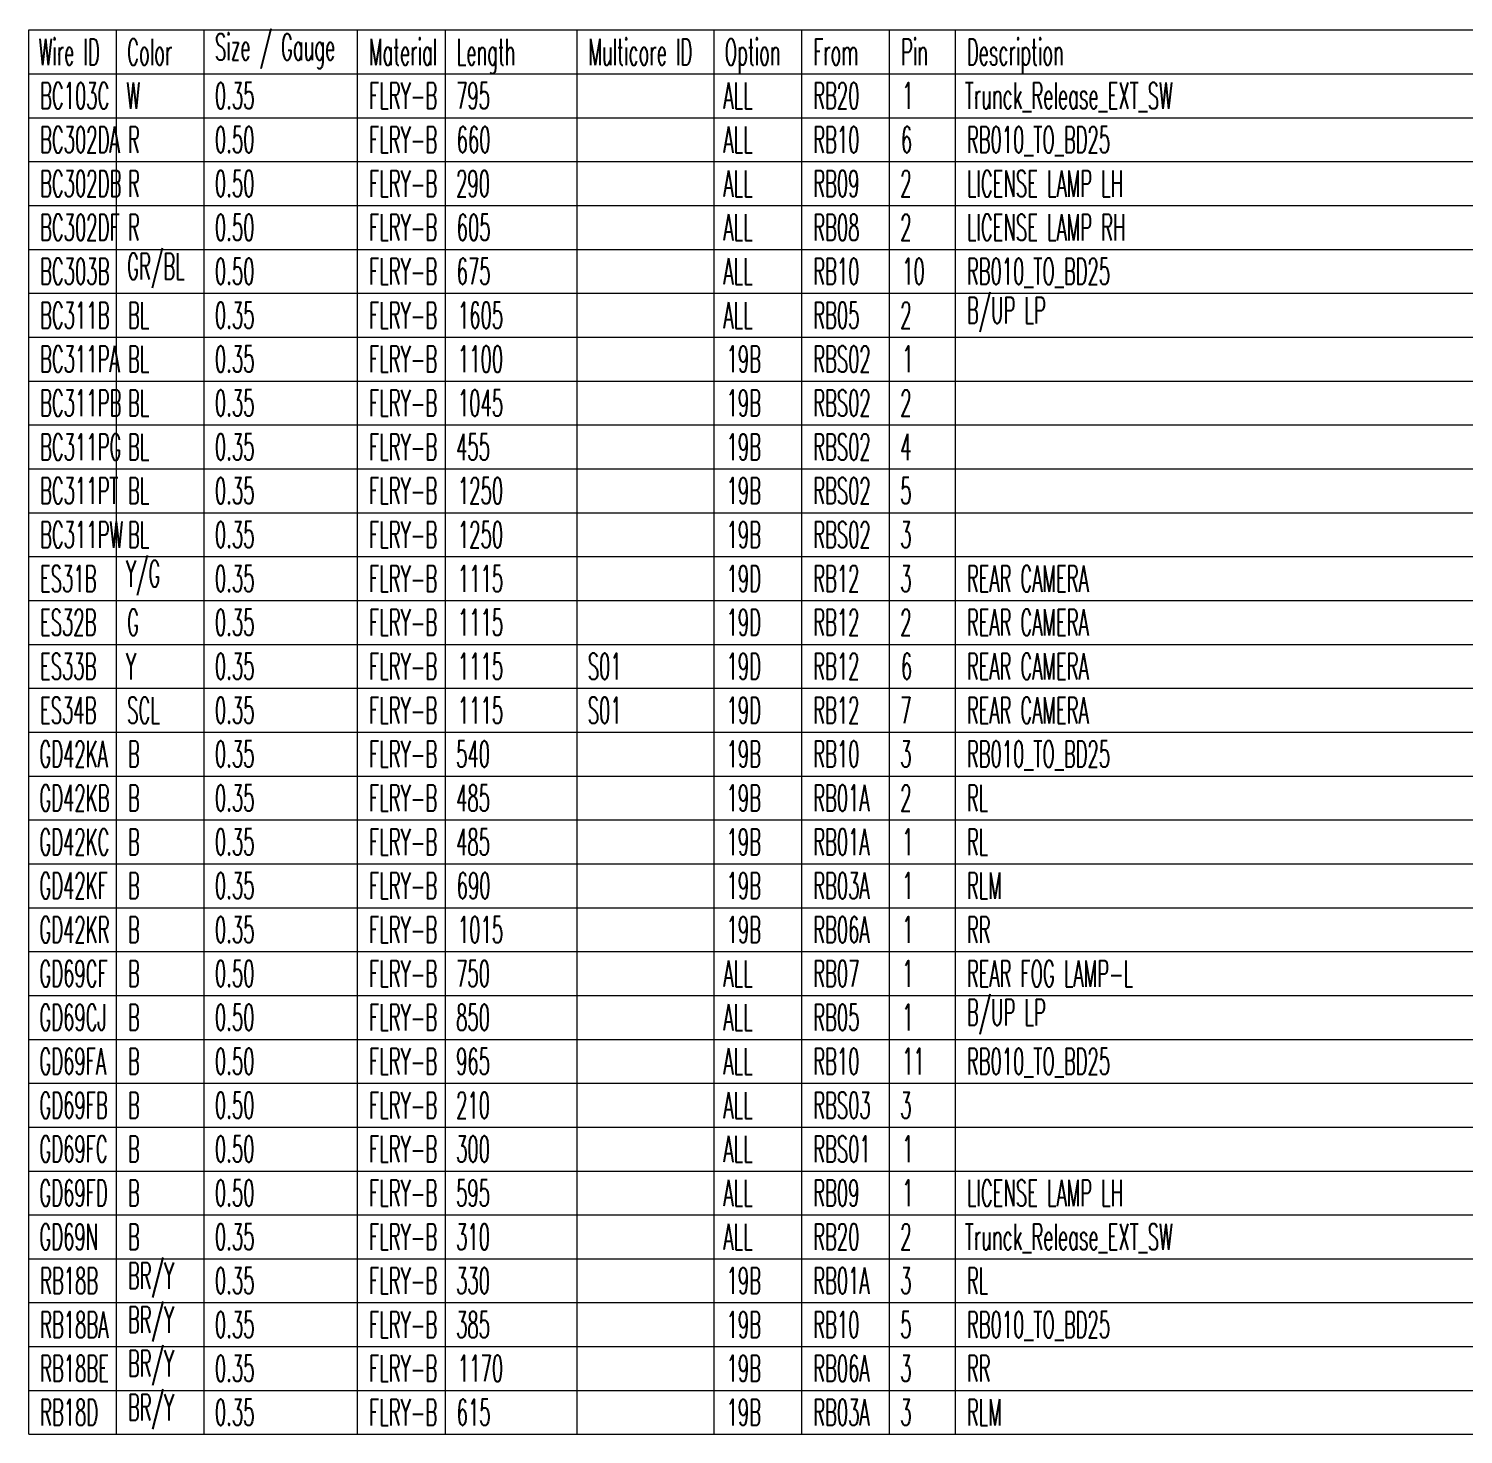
# Model space of a CAD drawing. Header units: inches. Extents: x 47316 to 59086, y 3141 to 11743.
# Drawn here: x 51996.1 to 52159.5, y 3683.9 to 3844 of the extents above; entities that cross this region are included whole.
import ezdxf

# ---------------------------------------------------------------- set-up
doc = ezdxf.new("R2010")
doc.units = ezdxf.units.IN
doc.header["$MEASUREMENT"] = 0
doc.styles.get("Standard").update_dxf_attribs({"font": ''})
doc.styles.get('Standard').set_extended_font_data('SimSun')

msp = doc.modelspace()

# ---------------------------------------------------------------- linework, layer by layer
at = {"color": 102, "linetype": 'Continuous', "lineweight": 15}
for p, q in [((51996.05, 3683.9), (51996.05, 3843.9)), ((51996.05, 3843.9), (52322.9, 3843.9)), ((52006.05, 3683.9), (52006.05, 3843.9)), ((52016.05, 3683.9), (52016.05, 3843.9)), ((52033.52, 3683.9), (52033.52, 3843.9)), ((52043.52, 3683.9), (52043.52, 3843.9)), ((52058.52, 3683.9), (52058.52, 3843.9)), ((52074.12, 3683.9), (52074.12, 3843.9)), ((52084.12, 3683.9), (52084.12, 3843.9)), ((52094.12, 3683.9), (52094.12, 3843.9)), ((52101.62, 3683.9), (52101.62, 3843.9)), ((51996.05, 3838.9), (52322.9, 3838.9)), ((51996.05, 3833.9), (52322.9, 3833.9)), ((51996.05, 3828.9), (52322.9, 3828.9)), ((51996.05, 3823.9), (52322.9, 3823.9)), ((51996.05, 3818.9), (52322.9, 3818.9)), ((51996.05, 3813.9), (52322.9, 3813.9)), ((51996.05, 3808.9), (52322.9, 3808.9)), ((51996.05, 3803.9), (52322.9, 3803.9)), ((51996.05, 3798.9), (52322.9, 3798.9)), ((51996.05, 3793.9), (52322.9, 3793.9)), ((51996.05, 3788.9), (52322.9, 3788.9)), ((51996.05, 3783.9), (52322.9, 3783.9)), ((51996.05, 3778.9), (52322.9, 3778.9)), ((51996.05, 3773.9), (52322.9, 3773.9)), ((51996.05, 3768.9), (52322.9, 3768.9)), ((51996.05, 3763.9), (52322.9, 3763.9)), ((51996.05, 3758.9), (52322.9, 3758.9)), ((51996.05, 3753.9), (52322.9, 3753.9)), ((51996.05, 3748.9), (52322.9, 3748.9)), ((51996.05, 3743.9), (52322.9, 3743.9)), ((51996.05, 3738.9), (52322.9, 3738.9)), ((51996.05, 3733.9), (52322.9, 3733.9)), ((51996.05, 3728.9), (52322.9, 3728.9)), ((51996.05, 3723.9), (52322.9, 3723.9)), ((51996.05, 3718.9), (52322.9, 3718.9)), ((51996.05, 3713.9), (52322.9, 3713.9)), ((51996.05, 3708.9), (52322.9, 3708.9)), ((51996.05, 3703.9), (52322.9, 3703.9)), ((51996.05, 3698.9), (52322.9, 3698.9)), ((51996.05, 3693.9), (52322.9, 3693.9)), ((51996.05, 3688.9), (52322.9, 3688.9)), ((51996.05, 3683.9), (52322.9, 3683.9))]:
    msp.add_line(p, q, dxfattribs=at)

# ---------------------------------------------------------------- texts
at = {"color": 140, "linetype": 'Continuous', "lineweight": 15, "char_height": 3, "attachment_point": 1}
for s, insert, width in [('\\Fromans.shx;\\W0.5000000000;\\T1.0000000000;\\o\\lSize / Gauge', (52017.27, 3843.47), 15.9286), ('\\Fromans.shx;\\W0.5000000000;\\T1.0000000000;\\o\\lWire ID', (51997.19, 3842.9), 8.0714), ('\\Fromans.shx;\\W0.5000000000;\\T1.0000000000;\\o\\lColor', (52007.27, 3842.9), 5.7143), ('\\Fromans.shx;\\W0.5000000000;\\T1.0000000000;\\o\\lMaterial', (52034.81, 3842.9), 8.6429), ('\\Fromans.shx;\\W0.5000000000;\\T1.0000000000;\\o\\lLength', (52044.81, 3842.9), 7.4286), ('\\Fromans.shx;\\W0.5000000000;\\T1.0000000000;\\o\\lMulticore ID', (52059.81, 3842.9), 13.5), ('\\Fromans.shx;\\W0.5000000000;\\T1.0000000000;\\o\\lOption', (52075.34, 3842.9), 7.0714), ('\\Fromans.shx;\\W0.5000000000;\\T1.0000000000;\\o\\lFrom', (52085.41, 3842.9), 5.7143), ('\\Fromans.shx;\\W0.5000000000;\\T1.0000000000;\\o\\lPin', (52095.41, 3842.9), 3.4286), ('\\Fromans.shx;\\W0.5000000000;\\T1.0000000000;\\o\\lDescription', (52102.91, 3842.9), 12.2857)]:
    msp.add_mtext(s, dxfattribs=dict(at, insert=insert, width=width))
at = {"color": 7, "linetype": 'Continuous', "lineweight": 15, "char_height": 3, "attachment_point": 1}
for s, insert, width in [('\\Fromans.shx;\\W0.5000000000;\\T1.0000000000;\\o\\lBC103C', (51997.34, 3837.9), 8.7857), ('\\Fromans.shx;\\W0.5000000000;\\T1.0000000000;\\o\\lW', (52007.19, 3837.9), 1.7143), ('\\Fromans.shx;\\W0.5000000000;\\T1.0000000000;\\o\\l0.35', (52017.27, 3837.9), 5), ('\\Fromans.shx;\\W0.5000000000;\\T1.0000000000;\\o\\lFLRY-B', (52034.81, 3837.9), 8.6429), ('\\Fromans.shx;\\W0.5000000000;\\T1.0000000000;\\o\\l795', (52044.74, 3837.9), 4.2857), ('\\Fromans.shx;\\W0.5000000000;\\T1.0000000000;\\o\\lALL', (52075.19, 3837.9), 3.7143), ('\\Fromans.shx;\\W0.5000000000;\\T1.0000000000;\\o\\lRB20', (52085.41, 3837.9), 5.8571), ('\\Fromans.shx;\\W0.5000000000;\\T1.0000000000;\\o\\l1', (52095.55, 3837.9), 1.4286), ('\\Fromans.shx;\\W0.5000000000;\\T1.0000000000;\\o\\lTrunck_Release_EXT_SW', (52102.69, 3837.9), 28), ('\\Fromans.shx;\\W0.5000000000;\\T1.0000000000;\\o\\lBC302DA', (51997.34, 3832.9), 10.0714), ('\\Fromans.shx;\\W0.5000000000;\\T1.0000000000;\\o\\lR', (52007.34, 3832.9), 1.5), ('\\Fromans.shx;\\W0.5000000000;\\T1.0000000000;\\o\\l0.50', (52017.27, 3832.9), 5), ('\\Fromans.shx;\\W0.5000000000;\\T1.0000000000;\\o\\lFLRY-B', (52034.81, 3832.9), 8.6429), ('\\Fromans.shx;\\W0.5000000000;\\T1.0000000000;\\o\\l660', (52044.81, 3832.9), 4.2857), ('\\Fromans.shx;\\W0.5000000000;\\T1.0000000000;\\o\\lALL', (52075.19, 3832.9), 3.7143), ('\\Fromans.shx;\\W0.5000000000;\\T1.0000000000;\\o\\lRB10', (52085.41, 3832.9), 5.8571), ('\\Fromans.shx;\\W0.5000000000;\\T1.0000000000;\\o\\l6', (52095.41, 3832.9), 1.4286), ('\\Fromans.shx;\\W0.5000000000;\\T1.0000000000;\\o\\lRB010_TO_BD25', (52102.91, 3832.9), 19.2857), ('\\Fromans.shx;\\W0.5000000000;\\T1.0000000000;\\o\\lBC302DB', (51997.34, 3827.9), 10.2857), ('\\Fromans.shx;\\W0.5000000000;\\T1.0000000000;\\o\\lR', (52007.34, 3827.9), 1.5), ('\\Fromans.shx;\\W0.5000000000;\\T1.0000000000;\\o\\l0.50', (52017.27, 3827.9), 5), ('\\Fromans.shx;\\W0.5000000000;\\T1.0000000000;\\o\\lFLRY-B', (52034.81, 3827.9), 8.6429), ('\\Fromans.shx;\\W0.5000000000;\\T1.0000000000;\\o\\l290', (52044.74, 3827.9), 4.2857), ('\\Fromans.shx;\\W0.5000000000;\\T1.0000000000;\\o\\lALL', (52075.19, 3827.9), 3.7143), ('\\Fromans.shx;\\W0.5000000000;\\T1.0000000000;\\o\\lRB09', (52085.41, 3827.9), 5.8571), ('\\Fromans.shx;\\W0.5000000000;\\T1.0000000000;\\o\\l2', (52095.34, 3827.9), 1.4286), ('\\Fromans.shx;\\W0.5000000000;\\T1.0000000000;\\o\\lLICENSE LAMP LH', (52102.91, 3827.9), 20.5), ('\\Fromans.shx;\\W0.5000000000;\\T1.0000000000;\\o\\lBC302DF', (51997.34, 3822.9), 10.0714), ('\\Fromans.shx;\\W0.5000000000;\\T1.0000000000;\\o\\lR', (52007.34, 3822.9), 1.5), ('\\Fromans.shx;\\W0.5000000000;\\T1.0000000000;\\o\\l0.50', (52017.27, 3822.9), 5), ('\\Fromans.shx;\\W0.5000000000;\\T1.0000000000;\\o\\lFLRY-B', (52034.81, 3822.9), 8.6429), ('\\Fromans.shx;\\W0.5000000000;\\T1.0000000000;\\o\\l605', (52044.81, 3822.9), 4.2857), ('\\Fromans.shx;\\W0.5000000000;\\T1.0000000000;\\o\\lALL', (52075.19, 3822.9), 3.7143), ('\\Fromans.shx;\\W0.5000000000;\\T1.0000000000;\\o\\lRB08', (52085.41, 3822.9), 5.8571), ('\\Fromans.shx;\\W0.5000000000;\\T1.0000000000;\\o\\l2', (52095.34, 3822.9), 1.4286), ('\\Fromans.shx;\\W0.5000000000;\\T1.0000000000;\\o\\lLICENSE LAMP RH', (52102.91, 3822.9), 20.7857), ('\\Fromans.shx;\\W0.5000000000;\\T1.0000000000;\\o\\lBC303B', (51997.34, 3817.9), 8.7857), ('\\Fromans.shx;\\W0.5000000000;\\T1.0000000000;\\o\\lGR/BL', (52007.27, 3818.47), 7.2857), ('\\Fromans.shx;\\W0.5000000000;\\T1.0000000000;\\o\\l0.50', (52017.27, 3817.9), 5), ('\\Fromans.shx;\\W0.5000000000;\\T1.0000000000;\\o\\lFLRY-B', (52034.81, 3817.9), 8.6429), ('\\Fromans.shx;\\W0.5000000000;\\T1.0000000000;\\o\\l675', (52044.81, 3817.9), 4.2857), ('\\Fromans.shx;\\W0.5000000000;\\T1.0000000000;\\o\\lALL', (52075.19, 3817.9), 3.7143), ('\\Fromans.shx;\\W0.5000000000;\\T1.0000000000;\\o\\lRB10', (52085.41, 3817.9), 5.8571), ('\\Fromans.shx;\\W0.5000000000;\\T1.0000000000;\\o\\l10', (52095.55, 3817.9), 2.8571), ('\\Fromans.shx;\\W0.5000000000;\\T1.0000000000;\\o\\lRB010_TO_BD25', (52102.91, 3817.9), 19.2857), ('\\Fromans.shx;\\W0.5000000000;\\T1.0000000000;\\o\\lBC311B', (51997.34, 3812.9), 8.7857), ('\\Fromans.shx;\\W0.5000000000;\\T1.0000000000;\\o\\lBL', (52007.34, 3812.9), 2.7143), ('\\Fromans.shx;\\W0.5000000000;\\T1.0000000000;\\o\\l0.35', (52017.27, 3812.9), 5), ('\\Fromans.shx;\\W0.5000000000;\\T1.0000000000;\\o\\lFLRY-B', (52034.81, 3812.9), 8.6429), ('\\Fromans.shx;\\W0.5000000000;\\T1.0000000000;\\o\\l1605', (52044.95, 3812.9), 5.7143), ('\\Fromans.shx;\\W0.5000000000;\\T1.0000000000;\\o\\lALL', (52075.19, 3812.9), 3.7143), ('\\Fromans.shx;\\W0.5000000000;\\T1.0000000000;\\o\\lRB05', (52085.41, 3812.9), 5.8571), ('\\Fromans.shx;\\W0.5000000000;\\T1.0000000000;\\o\\l2', (52095.34, 3812.9), 1.4286), ('\\Fromans.shx;\\W0.5000000000;\\T1.0000000000;\\o\\lB/UP LP', (52102.91, 3813.47), 10.3571), ('\\Fromans.shx;\\W0.5000000000;\\T1.0000000000;\\o\\lBC311PA', (51997.34, 3807.9), 10.0714), ('\\Fromans.shx;\\W0.5000000000;\\T1.0000000000;\\o\\lBL', (52007.34, 3807.9), 2.7143), ('\\Fromans.shx;\\W0.5000000000;\\T1.0000000000;\\o\\l0.35', (52017.27, 3807.9), 5), ('\\Fromans.shx;\\W0.5000000000;\\T1.0000000000;\\o\\lFLRY-B', (52034.81, 3807.9), 8.6429), ('\\Fromans.shx;\\W0.5000000000;\\T1.0000000000;\\o\\l1100', (52044.95, 3807.9), 5.7143), ('\\Fromans.shx;\\W0.5000000000;\\T1.0000000000;\\o\\l19B', (52075.55, 3807.9), 4.3571), ('\\Fromans.shx;\\W0.5000000000;\\T1.0000000000;\\o\\lRBS02', (52085.41, 3807.9), 7.2857), ('\\Fromans.shx;\\W0.5000000000;\\T1.0000000000;\\o\\l1', (52095.55, 3807.9), 1.4286), ('\\Fromans.shx;\\W0.5000000000;\\T1.0000000000;\\o\\lBC311PB', (51997.34, 3802.9), 10.2857), ('\\Fromans.shx;\\W0.5000000000;\\T1.0000000000;\\o\\lBL', (52007.34, 3802.9), 2.7143), ('\\Fromans.shx;\\W0.5000000000;\\T1.0000000000;\\o\\l0.35', (52017.27, 3802.9), 5), ('\\Fromans.shx;\\W0.5000000000;\\T1.0000000000;\\o\\lFLRY-B', (52034.81, 3802.9), 8.6429), ('\\Fromans.shx;\\W0.5000000000;\\T1.0000000000;\\o\\l1045', (52044.95, 3802.9), 5.7143), ('\\Fromans.shx;\\W0.5000000000;\\T1.0000000000;\\o\\l19B', (52075.55, 3802.9), 4.3571), ('\\Fromans.shx;\\W0.5000000000;\\T1.0000000000;\\o\\lRBS02', (52085.41, 3802.9), 7.2857), ('\\Fromans.shx;\\W0.5000000000;\\T1.0000000000;\\o\\l2', (52095.34, 3802.9), 1.4286), ('\\Fromans.shx;\\W0.5000000000;\\T1.0000000000;\\o\\lBC311PG', (51997.34, 3797.9), 10.2857), ('\\Fromans.shx;\\W0.5000000000;\\T1.0000000000;\\o\\lBL', (52007.34, 3797.9), 2.7143), ('\\Fromans.shx;\\W0.5000000000;\\T1.0000000000;\\o\\l0.35', (52017.27, 3797.9), 5), ('\\Fromans.shx;\\W0.5000000000;\\T1.0000000000;\\o\\lFLRY-B', (52034.81, 3797.9), 8.6429), ('\\Fromans.shx;\\W0.5000000000;\\T1.0000000000;\\o\\l455', (52044.74, 3797.9), 4.2857), ('\\Fromans.shx;\\W0.5000000000;\\T1.0000000000;\\o\\l19B', (52075.55, 3797.9), 4.3571), ('\\Fromans.shx;\\W0.5000000000;\\T1.0000000000;\\o\\lRBS02', (52085.41, 3797.9), 7.2857), ('\\Fromans.shx;\\W0.5000000000;\\T1.0000000000;\\o\\l4', (52095.34, 3797.9), 1.4286), ('\\Fromans.shx;\\W0.5000000000;\\T1.0000000000;\\o\\lBC311PT', (51997.34, 3792.9), 9.9286), ('\\Fromans.shx;\\W0.5000000000;\\T1.0000000000;\\o\\lBL', (52007.34, 3792.9), 2.7143), ('\\Fromans.shx;\\W0.5000000000;\\T1.0000000000;\\o\\l0.35', (52017.27, 3792.9), 5), ('\\Fromans.shx;\\W0.5000000000;\\T1.0000000000;\\o\\lFLRY-B', (52034.81, 3792.9), 8.6429), ('\\Fromans.shx;\\W0.5000000000;\\T1.0000000000;\\o\\l1250', (52044.95, 3792.9), 5.7143), ('\\Fromans.shx;\\W0.5000000000;\\T1.0000000000;\\o\\l19B', (52075.55, 3792.9), 4.3571), ('\\Fromans.shx;\\W0.5000000000;\\T1.0000000000;\\o\\lRBS02', (52085.41, 3792.9), 7.2857), ('\\Fromans.shx;\\W0.5000000000;\\T1.0000000000;\\o\\l5', (52095.34, 3792.9), 1.4286), ('\\Fromans.shx;\\W0.5000000000;\\T1.0000000000;\\o\\lBC311PW', (51997.34, 3787.9), 10.5), ('\\Fromans.shx;\\W0.5000000000;\\T1.0000000000;\\o\\lBL', (52007.34, 3787.9), 2.7143), ('\\Fromans.shx;\\W0.5000000000;\\T1.0000000000;\\o\\l0.35', (52017.27, 3787.9), 5), ('\\Fromans.shx;\\W0.5000000000;\\T1.0000000000;\\o\\lFLRY-B', (52034.81, 3787.9), 8.6429), ('\\Fromans.shx;\\W0.5000000000;\\T1.0000000000;\\o\\l1250', (52044.95, 3787.9), 5.7143), ('\\Fromans.shx;\\W0.5000000000;\\T1.0000000000;\\o\\l19B', (52075.55, 3787.9), 4.3571), ('\\Fromans.shx;\\W0.5000000000;\\T1.0000000000;\\o\\lRBS02', (52085.41, 3787.9), 7.2857), ('\\Fromans.shx;\\W0.5000000000;\\T1.0000000000;\\o\\l3', (52095.34, 3787.9), 1.4286), ('\\Fromans.shx;\\W0.5000000000;\\T1.0000000000;\\o\\lY/G', (52007.12, 3783.47), 4.3571), ('\\Fromans.shx;\\W0.5000000000;\\T1.0000000000;\\o\\lES31B', (51997.34, 3782.9), 7.1429), ('\\Fromans.shx;\\W0.5000000000;\\T1.0000000000;\\o\\l0.35', (52017.27, 3782.9), 5), ('\\Fromans.shx;\\W0.5000000000;\\T1.0000000000;\\o\\lFLRY-B', (52034.81, 3782.9), 8.6429), ('\\Fromans.shx;\\W0.5000000000;\\T1.0000000000;\\o\\l1115', (52044.95, 3782.9), 5.7143), ('\\Fromans.shx;\\W0.5000000000;\\T1.0000000000;\\o\\l19D', (52075.55, 3782.9), 4.3571), ('\\Fromans.shx;\\W0.5000000000;\\T1.0000000000;\\o\\lRB12', (52085.41, 3782.9), 5.8571), ('\\Fromans.shx;\\W0.5000000000;\\T1.0000000000;\\o\\l3', (52095.34, 3782.9), 1.4286), ('\\Fromans.shx;\\W0.5000000000;\\T1.0000000000;\\o\\lREAR CAMERA', (52102.91, 3782.9), 15.7857), ('\\Fromans.shx;\\W0.5000000000;\\T1.0000000000;\\o\\lES32B', (51997.34, 3777.9), 7.1429), ('\\Fromans.shx;\\W0.5000000000;\\T1.0000000000;\\o\\lG', (52007.27, 3777.9), 1.5), ('\\Fromans.shx;\\W0.5000000000;\\T1.0000000000;\\o\\l0.35', (52017.27, 3777.9), 5), ('\\Fromans.shx;\\W0.5000000000;\\T1.0000000000;\\o\\lFLRY-B', (52034.81, 3777.9), 8.6429), ('\\Fromans.shx;\\W0.5000000000;\\T1.0000000000;\\o\\l1115', (52044.95, 3777.9), 5.7143), ('\\Fromans.shx;\\W0.5000000000;\\T1.0000000000;\\o\\l19D', (52075.55, 3777.9), 4.3571), ('\\Fromans.shx;\\W0.5000000000;\\T1.0000000000;\\o\\lRB12', (52085.41, 3777.9), 5.8571), ('\\Fromans.shx;\\W0.5000000000;\\T1.0000000000;\\o\\l2', (52095.34, 3777.9), 1.4286), ('\\Fromans.shx;\\W0.5000000000;\\T1.0000000000;\\o\\lREAR CAMERA', (52102.91, 3777.9), 15.7857), ('\\Fromans.shx;\\W0.5000000000;\\T1.0000000000;\\o\\lES33B', (51997.34, 3772.9), 7.1429), ('\\Fromans.shx;\\W0.5000000000;\\T1.0000000000;\\o\\lY', (52007.12, 3772.9), 1.2857), ('\\Fromans.shx;\\W0.5000000000;\\T1.0000000000;\\o\\l0.35', (52017.27, 3772.9), 5), ('\\Fromans.shx;\\W0.5000000000;\\T1.0000000000;\\o\\lFLRY-B', (52034.81, 3772.9), 8.6429), ('\\Fromans.shx;\\W0.5000000000;\\T1.0000000000;\\o\\l1115', (52044.95, 3772.9), 5.7143), ('\\Fromans.shx;\\W0.5000000000;\\T1.0000000000;\\o\\lS01', (52059.74, 3772.9), 4.2857), ('\\Fromans.shx;\\W0.5000000000;\\T1.0000000000;\\o\\l19D', (52075.55, 3772.9), 4.3571), ('\\Fromans.shx;\\W0.5000000000;\\T1.0000000000;\\o\\lRB12', (52085.41, 3772.9), 5.8571), ('\\Fromans.shx;\\W0.5000000000;\\T1.0000000000;\\o\\l6', (52095.41, 3772.9), 1.4286), ('\\Fromans.shx;\\W0.5000000000;\\T1.0000000000;\\o\\lREAR CAMERA', (52102.91, 3772.9), 15.7857), ('\\Fromans.shx;\\W0.5000000000;\\T1.0000000000;\\o\\lES34B', (51997.34, 3767.9), 7.1429), ('\\Fromans.shx;\\W0.5000000000;\\T1.0000000000;\\o\\lSCL', (52007.27, 3767.9), 4.1429), ('\\Fromans.shx;\\W0.5000000000;\\T1.0000000000;\\o\\l0.35', (52017.27, 3767.9), 5), ('\\Fromans.shx;\\W0.5000000000;\\T1.0000000000;\\o\\lFLRY-B', (52034.81, 3767.9), 8.6429), ('\\Fromans.shx;\\W0.5000000000;\\T1.0000000000;\\o\\l1115', (52044.95, 3767.9), 5.7143), ('\\Fromans.shx;\\W0.5000000000;\\T1.0000000000;\\o\\lS01', (52059.74, 3767.9), 4.2857), ('\\Fromans.shx;\\W0.5000000000;\\T1.0000000000;\\o\\l19D', (52075.55, 3767.9), 4.3571), ('\\Fromans.shx;\\W0.5000000000;\\T1.0000000000;\\o\\lRB12', (52085.41, 3767.9), 5.8571), ('\\Fromans.shx;\\W0.5000000000;\\T1.0000000000;\\o\\l7', (52095.34, 3767.9), 1.4286), ('\\Fromans.shx;\\W0.5000000000;\\T1.0000000000;\\o\\lREAR CAMERA', (52102.91, 3767.9), 15.7857), ('\\Fromans.shx;\\W0.5000000000;\\T1.0000000000;\\o\\lGD42KA', (51997.27, 3762.9), 8.6429), ('\\Fromans.shx;\\W0.5000000000;\\T1.0000000000;\\o\\lB', (52007.34, 3762.9), 1.5), ('\\Fromans.shx;\\W0.5000000000;\\T1.0000000000;\\o\\l0.35', (52017.27, 3762.9), 5), ('\\Fromans.shx;\\W0.5000000000;\\T1.0000000000;\\o\\lFLRY-B', (52034.81, 3762.9), 8.6429), ('\\Fromans.shx;\\W0.5000000000;\\T1.0000000000;\\o\\l540', (52044.74, 3762.9), 4.2857), ('\\Fromans.shx;\\W0.5000000000;\\T1.0000000000;\\o\\l19B', (52075.55, 3762.9), 4.3571), ('\\Fromans.shx;\\W0.5000000000;\\T1.0000000000;\\o\\lRB10', (52085.41, 3762.9), 5.8571), ('\\Fromans.shx;\\W0.5000000000;\\T1.0000000000;\\o\\l3', (52095.34, 3762.9), 1.4286), ('\\Fromans.shx;\\W0.5000000000;\\T1.0000000000;\\o\\lRB010_TO_BD25', (52102.91, 3762.9), 19.2857), ('\\Fromans.shx;\\W0.5000000000;\\T1.0000000000;\\o\\lGD42KB', (51997.27, 3757.9), 8.8571), ('\\Fromans.shx;\\W0.5000000000;\\T1.0000000000;\\o\\lB', (52007.34, 3757.9), 1.5), ('\\Fromans.shx;\\W0.5000000000;\\T1.0000000000;\\o\\l0.35', (52017.27, 3757.9), 5), ('\\Fromans.shx;\\W0.5000000000;\\T1.0000000000;\\o\\lFLRY-B', (52034.81, 3757.9), 8.6429), ('\\Fromans.shx;\\W0.5000000000;\\T1.0000000000;\\o\\l485', (52044.74, 3757.9), 4.2857), ('\\Fromans.shx;\\W0.5000000000;\\T1.0000000000;\\o\\l19B', (52075.55, 3757.9), 4.3571), ('\\Fromans.shx;\\W0.5000000000;\\T1.0000000000;\\o\\lRB01A', (52085.41, 3757.9), 7.1429), ('\\Fromans.shx;\\W0.5000000000;\\T1.0000000000;\\o\\l2', (52095.34, 3757.9), 1.4286), ('\\Fromans.shx;\\W0.5000000000;\\T1.0000000000;\\o\\lRL', (52102.91, 3757.9), 2.7143), ('\\Fromans.shx;\\W0.5000000000;\\T1.0000000000;\\o\\lGD42KC', (51997.27, 3752.9), 8.8571), ('\\Fromans.shx;\\W0.5000000000;\\T1.0000000000;\\o\\lB', (52007.34, 3752.9), 1.5), ('\\Fromans.shx;\\W0.5000000000;\\T1.0000000000;\\o\\l0.35', (52017.27, 3752.9), 5), ('\\Fromans.shx;\\W0.5000000000;\\T1.0000000000;\\o\\lFLRY-B', (52034.81, 3752.9), 8.6429), ('\\Fromans.shx;\\W0.5000000000;\\T1.0000000000;\\o\\l485', (52044.74, 3752.9), 4.2857), ('\\Fromans.shx;\\W0.5000000000;\\T1.0000000000;\\o\\l19B', (52075.55, 3752.9), 4.3571), ('\\Fromans.shx;\\W0.5000000000;\\T1.0000000000;\\o\\lRB01A', (52085.41, 3752.9), 7.1429), ('\\Fromans.shx;\\W0.5000000000;\\T1.0000000000;\\o\\l1', (52095.55, 3752.9), 1.4286), ('\\Fromans.shx;\\W0.5000000000;\\T1.0000000000;\\o\\lRL', (52102.91, 3752.9), 2.7143), ('\\Fromans.shx;\\W0.5000000000;\\T1.0000000000;\\o\\lGD42KF', (51997.27, 3747.9), 8.6429), ('\\Fromans.shx;\\W0.5000000000;\\T1.0000000000;\\o\\lB', (52007.34, 3747.9), 1.5), ('\\Fromans.shx;\\W0.5000000000;\\T1.0000000000;\\o\\l0.35', (52017.27, 3747.9), 5), ('\\Fromans.shx;\\W0.5000000000;\\T1.0000000000;\\o\\lFLRY-B', (52034.81, 3747.9), 8.6429), ('\\Fromans.shx;\\W0.5000000000;\\T1.0000000000;\\o\\l690', (52044.81, 3747.9), 4.2857), ('\\Fromans.shx;\\W0.5000000000;\\T1.0000000000;\\o\\l19B', (52075.55, 3747.9), 4.3571), ('\\Fromans.shx;\\W0.5000000000;\\T1.0000000000;\\o\\lRB03A', (52085.41, 3747.9), 7.1429), ('\\Fromans.shx;\\W0.5000000000;\\T1.0000000000;\\o\\l1', (52095.55, 3747.9), 1.4286), ('\\Fromans.shx;\\W0.5000000000;\\T1.0000000000;\\o\\lRLM', (52102.91, 3747.9), 4.4286), ('\\Fromans.shx;\\W0.5000000000;\\T1.0000000000;\\o\\lGD42KR', (51997.27, 3742.9), 8.8571), ('\\Fromans.shx;\\W0.5000000000;\\T1.0000000000;\\o\\lB', (52007.34, 3742.9), 1.5), ('\\Fromans.shx;\\W0.5000000000;\\T1.0000000000;\\o\\l0.35', (52017.27, 3742.9), 5), ('\\Fromans.shx;\\W0.5000000000;\\T1.0000000000;\\o\\lFLRY-B', (52034.81, 3742.9), 8.6429), ('\\Fromans.shx;\\W0.5000000000;\\T1.0000000000;\\o\\l1015', (52044.95, 3742.9), 5.7143), ('\\Fromans.shx;\\W0.5000000000;\\T1.0000000000;\\o\\l19B', (52075.55, 3742.9), 4.3571), ('\\Fromans.shx;\\W0.5000000000;\\T1.0000000000;\\o\\lRB06A', (52085.41, 3742.9), 7.1429), ('\\Fromans.shx;\\W0.5000000000;\\T1.0000000000;\\o\\l1', (52095.55, 3742.9), 1.4286), ('\\Fromans.shx;\\W0.5000000000;\\T1.0000000000;\\o\\lRR', (52102.91, 3742.9), 3), ('\\Fromans.shx;\\W0.5000000000;\\T1.0000000000;\\o\\lGD69CF', (51997.27, 3737.9), 8.6429), ('\\Fromans.shx;\\W0.5000000000;\\T1.0000000000;\\o\\lB', (52007.34, 3737.9), 1.5), ('\\Fromans.shx;\\W0.5000000000;\\T1.0000000000;\\o\\l0.50', (52017.27, 3737.9), 5), ('\\Fromans.shx;\\W0.5000000000;\\T1.0000000000;\\o\\lFLRY-B', (52034.81, 3737.9), 8.6429), ('\\Fromans.shx;\\W0.5000000000;\\T1.0000000000;\\o\\l750', (52044.74, 3737.9), 4.2857), ('\\Fromans.shx;\\W0.5000000000;\\T1.0000000000;\\o\\lALL', (52075.19, 3737.9), 3.7143), ('\\Fromans.shx;\\W0.5000000000;\\T1.0000000000;\\o\\lRB07', (52085.41, 3737.9), 5.8571), ('\\Fromans.shx;\\W0.5000000000;\\T1.0000000000;\\o\\l1', (52095.55, 3737.9), 1.4286), ('\\Fromans.shx;\\W0.5000000000;\\T1.0000000000;\\o\\lREAR FOG LAMP-L', (52102.91, 3737.9), 21.7857), ('\\Fromans.shx;\\W0.5000000000;\\T1.0000000000;\\o\\lGD69CJ', (51997.27, 3732.9), 8.5), ('\\Fromans.shx;\\W0.5000000000;\\T1.0000000000;\\o\\lB', (52007.34, 3732.9), 1.5), ('\\Fromans.shx;\\W0.5000000000;\\T1.0000000000;\\o\\l0.50', (52017.27, 3732.9), 5), ('\\Fromans.shx;\\W0.5000000000;\\T1.0000000000;\\o\\lFLRY-B', (52034.81, 3732.9), 8.6429), ('\\Fromans.shx;\\W0.5000000000;\\T1.0000000000;\\o\\l850', (52044.74, 3732.9), 4.2857), ('\\Fromans.shx;\\W0.5000000000;\\T1.0000000000;\\o\\lALL', (52075.19, 3732.9), 3.7143), ('\\Fromans.shx;\\W0.5000000000;\\T1.0000000000;\\o\\lRB05', (52085.41, 3732.9), 5.8571), ('\\Fromans.shx;\\W0.5000000000;\\T1.0000000000;\\o\\l1', (52095.55, 3732.9), 1.4286), ('\\Fromans.shx;\\W0.5000000000;\\T1.0000000000;\\o\\lB/UP LP', (52102.91, 3733.47), 10.3571), ('\\Fromans.shx;\\W0.5000000000;\\T1.0000000000;\\o\\lGD69FA', (51997.27, 3727.9), 8.4286), ('\\Fromans.shx;\\W0.5000000000;\\T1.0000000000;\\o\\lB', (52007.34, 3727.9), 1.5), ('\\Fromans.shx;\\W0.5000000000;\\T1.0000000000;\\o\\l0.50', (52017.27, 3727.9), 5), ('\\Fromans.shx;\\W0.5000000000;\\T1.0000000000;\\o\\lFLRY-B', (52034.81, 3727.9), 8.6429), ('\\Fromans.shx;\\W0.5000000000;\\T1.0000000000;\\o\\l965', (52044.74, 3727.9), 4.2857), ('\\Fromans.shx;\\W0.5000000000;\\T1.0000000000;\\o\\lALL', (52075.19, 3727.9), 3.7143), ('\\Fromans.shx;\\W0.5000000000;\\T1.0000000000;\\o\\lRB10', (52085.41, 3727.9), 5.8571), ('\\Fromans.shx;\\W0.5000000000;\\T1.0000000000;\\o\\l11', (52095.55, 3727.9), 2.8571), ('\\Fromans.shx;\\W0.5000000000;\\T1.0000000000;\\o\\lRB010_TO_BD25', (52102.91, 3727.9), 19.2857), ('\\Fromans.shx;\\W0.5000000000;\\T1.0000000000;\\o\\lGD69FB', (51997.27, 3722.9), 8.6429), ('\\Fromans.shx;\\W0.5000000000;\\T1.0000000000;\\o\\lB', (52007.34, 3722.9), 1.5), ('\\Fromans.shx;\\W0.5000000000;\\T1.0000000000;\\o\\l0.50', (52017.27, 3722.9), 5), ('\\Fromans.shx;\\W0.5000000000;\\T1.0000000000;\\o\\lFLRY-B', (52034.81, 3722.9), 8.6429), ('\\Fromans.shx;\\W0.5000000000;\\T1.0000000000;\\o\\l210', (52044.74, 3722.9), 4.2857), ('\\Fromans.shx;\\W0.5000000000;\\T1.0000000000;\\o\\lALL', (52075.19, 3722.9), 3.7143), ('\\Fromans.shx;\\W0.5000000000;\\T1.0000000000;\\o\\lRBS03', (52085.41, 3722.9), 7.2857), ('\\Fromans.shx;\\W0.5000000000;\\T1.0000000000;\\o\\l3', (52095.34, 3722.9), 1.4286), ('\\Fromans.shx;\\W0.5000000000;\\T1.0000000000;\\o\\lGD69FC', (51997.27, 3717.9), 8.6429), ('\\Fromans.shx;\\W0.5000000000;\\T1.0000000000;\\o\\lB', (52007.34, 3717.9), 1.5), ('\\Fromans.shx;\\W0.5000000000;\\T1.0000000000;\\o\\l0.50', (52017.27, 3717.9), 5), ('\\Fromans.shx;\\W0.5000000000;\\T1.0000000000;\\o\\lFLRY-B', (52034.81, 3717.9), 8.6429), ('\\Fromans.shx;\\W0.5000000000;\\T1.0000000000;\\o\\l300', (52044.74, 3717.9), 4.2857), ('\\Fromans.shx;\\W0.5000000000;\\T1.0000000000;\\o\\lALL', (52075.19, 3717.9), 3.7143), ('\\Fromans.shx;\\W0.5000000000;\\T1.0000000000;\\o\\lRBS01', (52085.41, 3717.9), 7.2857), ('\\Fromans.shx;\\W0.5000000000;\\T1.0000000000;\\o\\l1', (52095.55, 3717.9), 1.4286), ('\\Fromans.shx;\\W0.5000000000;\\T1.0000000000;\\o\\lGD69FD', (51997.27, 3712.9), 8.6429), ('\\Fromans.shx;\\W0.5000000000;\\T1.0000000000;\\o\\lB', (52007.34, 3712.9), 1.5), ('\\Fromans.shx;\\W0.5000000000;\\T1.0000000000;\\o\\l0.50', (52017.27, 3712.9), 5), ('\\Fromans.shx;\\W0.5000000000;\\T1.0000000000;\\o\\lFLRY-B', (52034.81, 3712.9), 8.6429), ('\\Fromans.shx;\\W0.5000000000;\\T1.0000000000;\\o\\l595', (52044.74, 3712.9), 4.2857), ('\\Fromans.shx;\\W0.5000000000;\\T1.0000000000;\\o\\lALL', (52075.19, 3712.9), 3.7143), ('\\Fromans.shx;\\W0.5000000000;\\T1.0000000000;\\o\\lRB09', (52085.41, 3712.9), 5.8571), ('\\Fromans.shx;\\W0.5000000000;\\T1.0000000000;\\o\\l1', (52095.55, 3712.9), 1.4286), ('\\Fromans.shx;\\W0.5000000000;\\T1.0000000000;\\o\\lLICENSE LAMP LH', (52102.91, 3712.9), 20.5), ('\\Fromans.shx;\\W0.5000000000;\\T1.0000000000;\\o\\lGD69N', (51997.27, 3707.9), 7.4286), ('\\Fromans.shx;\\W0.5000000000;\\T1.0000000000;\\o\\lB', (52007.34, 3707.9), 1.5), ('\\Fromans.shx;\\W0.5000000000;\\T1.0000000000;\\o\\l0.35', (52017.27, 3707.9), 5), ('\\Fromans.shx;\\W0.5000000000;\\T1.0000000000;\\o\\lFLRY-B', (52034.81, 3707.9), 8.6429), ('\\Fromans.shx;\\W0.5000000000;\\T1.0000000000;\\o\\l310', (52044.74, 3707.9), 4.2857), ('\\Fromans.shx;\\W0.5000000000;\\T1.0000000000;\\o\\lALL', (52075.19, 3707.9), 3.7143), ('\\Fromans.shx;\\W0.5000000000;\\T1.0000000000;\\o\\lRB20', (52085.41, 3707.9), 5.8571), ('\\Fromans.shx;\\W0.5000000000;\\T1.0000000000;\\o\\l2', (52095.34, 3707.9), 1.4286), ('\\Fromans.shx;\\W0.5000000000;\\T1.0000000000;\\o\\lTrunck_Release_EXT_SW', (52102.69, 3707.9), 28), ('\\Fromans.shx;\\W0.5000000000;\\T1.0000000000;\\o\\lBR/Y', (52007.34, 3703.47), 5.8571), ('\\Fromans.shx;\\W0.5000000000;\\T1.0000000000;\\o\\lRB18B', (51997.34, 3702.9), 7.3571), ('\\Fromans.shx;\\W0.5000000000;\\T1.0000000000;\\o\\l0.35', (52017.27, 3702.9), 5), ('\\Fromans.shx;\\W0.5000000000;\\T1.0000000000;\\o\\lFLRY-B', (52034.81, 3702.9), 8.6429), ('\\Fromans.shx;\\W0.5000000000;\\T1.0000000000;\\o\\l330', (52044.74, 3702.9), 4.2857), ('\\Fromans.shx;\\W0.5000000000;\\T1.0000000000;\\o\\l19B', (52075.55, 3702.9), 4.3571), ('\\Fromans.shx;\\W0.5000000000;\\T1.0000000000;\\o\\lRB01A', (52085.41, 3702.9), 7.1429), ('\\Fromans.shx;\\W0.5000000000;\\T1.0000000000;\\o\\l3', (52095.34, 3702.9), 1.4286), ('\\Fromans.shx;\\W0.5000000000;\\T1.0000000000;\\o\\lRL', (52102.91, 3702.9), 2.7143), ('\\Fromans.shx;\\W0.5000000000;\\T1.0000000000;\\o\\lBR/Y', (52007.34, 3698.47), 5.8571), ('\\Fromans.shx;\\W0.5000000000;\\T1.0000000000;\\o\\lRB18BA', (51997.34, 3697.9), 8.6429), ('\\Fromans.shx;\\W0.5000000000;\\T1.0000000000;\\o\\l0.35', (52017.27, 3697.9), 5), ('\\Fromans.shx;\\W0.5000000000;\\T1.0000000000;\\o\\lFLRY-B', (52034.81, 3697.9), 8.6429), ('\\Fromans.shx;\\W0.5000000000;\\T1.0000000000;\\o\\l385', (52044.74, 3697.9), 4.2857), ('\\Fromans.shx;\\W0.5000000000;\\T1.0000000000;\\o\\l19B', (52075.55, 3697.9), 4.3571), ('\\Fromans.shx;\\W0.5000000000;\\T1.0000000000;\\o\\lRB10', (52085.41, 3697.9), 5.8571), ('\\Fromans.shx;\\W0.5000000000;\\T1.0000000000;\\o\\l5', (52095.34, 3697.9), 1.4286), ('\\Fromans.shx;\\W0.5000000000;\\T1.0000000000;\\o\\lRB010_TO_BD25', (52102.91, 3697.9), 19.2857), ('\\Fromans.shx;\\W0.5000000000;\\T1.0000000000;\\o\\lBR/Y', (52007.34, 3693.47), 5.8571), ('\\Fromans.shx;\\W0.5000000000;\\T1.0000000000;\\o\\lRB18BE', (51997.34, 3692.9), 8.7143), ('\\Fromans.shx;\\W0.5000000000;\\T1.0000000000;\\o\\l0.35', (52017.27, 3692.9), 5), ('\\Fromans.shx;\\W0.5000000000;\\T1.0000000000;\\o\\lFLRY-B', (52034.81, 3692.9), 8.6429), ('\\Fromans.shx;\\W0.5000000000;\\T1.0000000000;\\o\\l1170', (52044.95, 3692.9), 5.7143), ('\\Fromans.shx;\\W0.5000000000;\\T1.0000000000;\\o\\l19B', (52075.55, 3692.9), 4.3571), ('\\Fromans.shx;\\W0.5000000000;\\T1.0000000000;\\o\\lRB06A', (52085.41, 3692.9), 7.1429), ('\\Fromans.shx;\\W0.5000000000;\\T1.0000000000;\\o\\l3', (52095.34, 3692.9), 1.4286), ('\\Fromans.shx;\\W0.5000000000;\\T1.0000000000;\\o\\lRR', (52102.91, 3692.9), 3), ('\\Fromans.shx;\\W0.5000000000;\\T1.0000000000;\\o\\lBR/Y', (52007.34, 3688.47), 5.8571), ('\\Fromans.shx;\\W0.5000000000;\\T1.0000000000;\\o\\lRB18D', (51997.34, 3687.9), 7.3571), ('\\Fromans.shx;\\W0.5000000000;\\T1.0000000000;\\o\\l0.35', (52017.27, 3687.9), 5), ('\\Fromans.shx;\\W0.5000000000;\\T1.0000000000;\\o\\lFLRY-B', (52034.81, 3687.9), 8.6429), ('\\Fromans.shx;\\W0.5000000000;\\T1.0000000000;\\o\\l615', (52044.81, 3687.9), 4.2857), ('\\Fromans.shx;\\W0.5000000000;\\T1.0000000000;\\o\\l19B', (52075.55, 3687.9), 4.3571), ('\\Fromans.shx;\\W0.5000000000;\\T1.0000000000;\\o\\lRB03A', (52085.41, 3687.9), 7.1429), ('\\Fromans.shx;\\W0.5000000000;\\T1.0000000000;\\o\\l3', (52095.34, 3687.9), 1.4286), ('\\Fromans.shx;\\W0.5000000000;\\T1.0000000000;\\o\\lRLM', (52102.91, 3687.9), 4.4286)]:
    msp.add_mtext(s, dxfattribs=dict(at, insert=insert, width=width))

doc.saveas('drawing.dxf')
